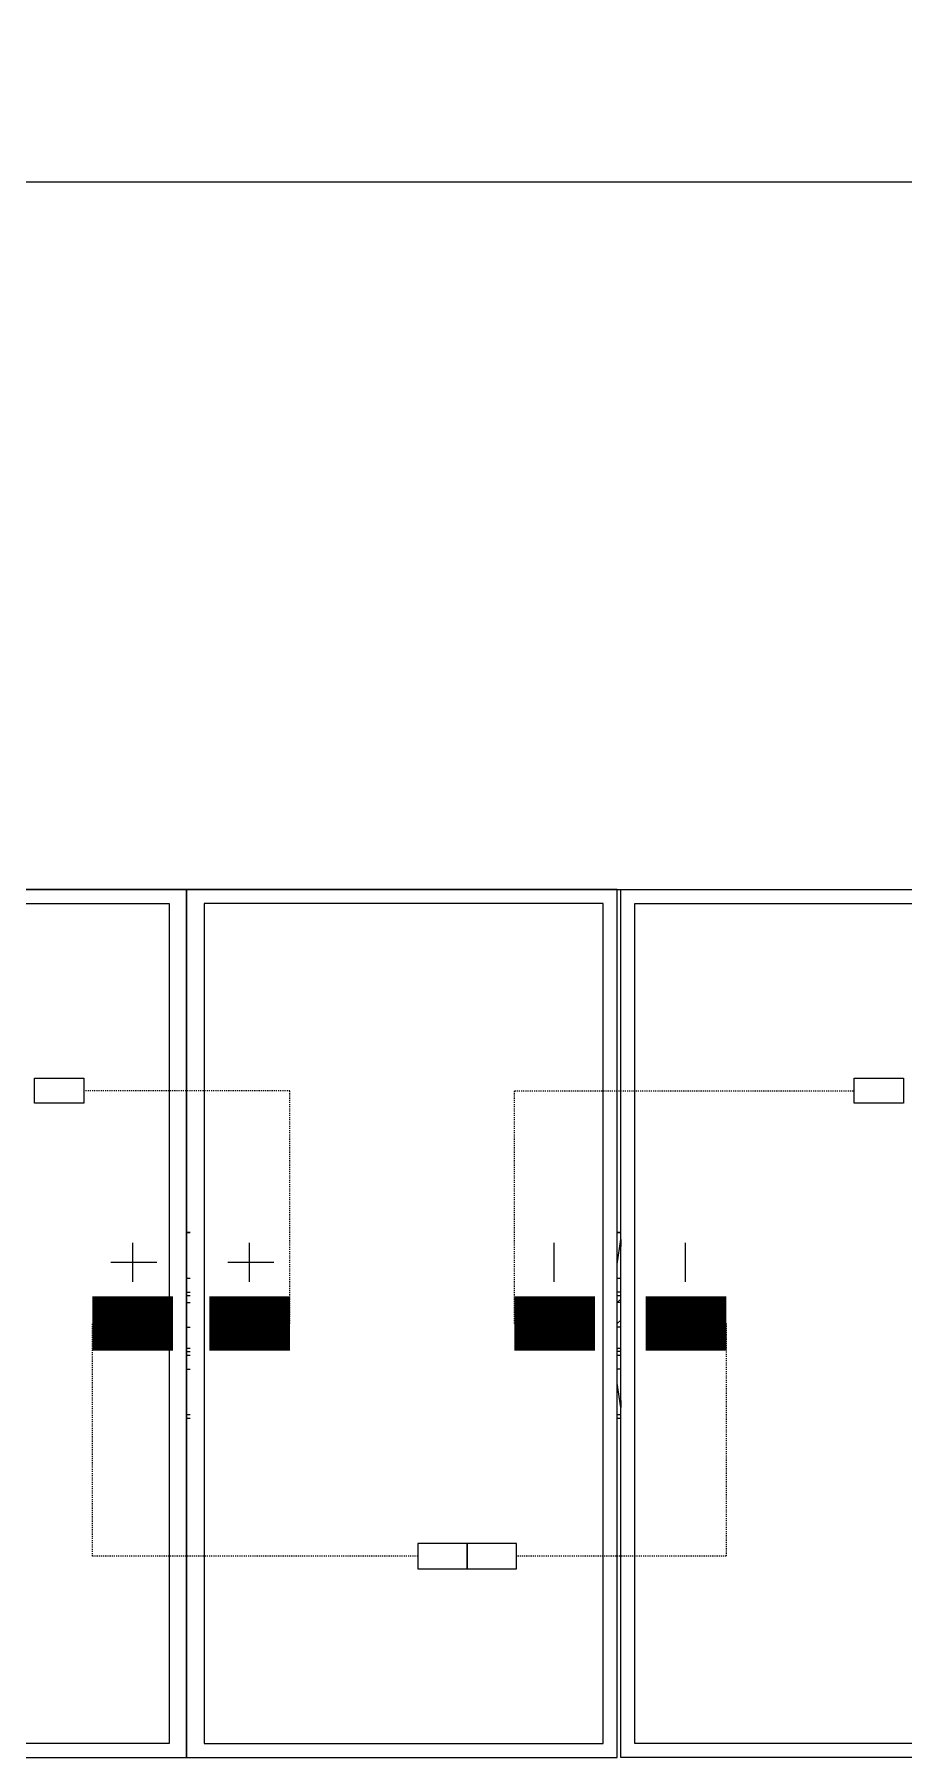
# Model space of a CAD drawing. Header units: feet. Extents: x -9903 to 12307, y -41 to 4121.
# Drawn here: x 4642 to 4722.3, y 1367 to 1526.4 of the extents above; entities that cross this region are included whole.
import ezdxf

# ---------------------------------------------------------------- set-up
doc = ezdxf.new("R2010")
doc.units = ezdxf.units.FT
doc.header["$MEASUREMENT"] = 0
doc.linetypes.add('HIDDEN', pattern=[0.375, 0.25, -0.125])
for name, color, linetype in [('E-HARN-COMP', 8, 'Continuous'), ('E-TRNK-CABL-NEG', 6, 'HIDDEN'), ('E-TRUNK-CABLE-POS', 6, 'HIDDEN'), ('G-ANNO-TEXT', 1, 'Continuous'), ('Polarity-Text', 7, 'Continuous')]:
    doc.layers.add(name, color=color, linetype=linetype)

# ---------------------------------------------------------------- blocks, each defined once
blk = doc.blocks.new('A$C47dfd34d')
at = {"lineweight": 5}
for points in [[(0.92496, 0), (0.92496, 0.41332), (2.16158, 0.41332)], [(1.74993, 0.23499), (1.74993, 0.24666), (1.74993, 0.24332)], [(1.95492, 0.23499), (1.95659, 0.24666), (1.95659, 0.24332)], [(1.74993, 0.22832), (1.7516, 0.22832)], [(1.74993, 0.22166), (1.7516, 0.22166)], [(1.95492, 0.22832), (1.95659, 0.22832)], [(1.95659, 0.22166), (1.95492, 0.22166)], [(1.74993, 0.21999), (1.7516, 0.21999)], [(1.74993, 0.21832), (1.74993, 0.21666), (1.7516, 0.21666)], [(1.95492, 0.21999), (1.95659, 0.21999)], [(1.95659, 0.21666), (1.95492, 0.21666), (1.95659, 0.21832)], [(1.74993, 0.20666), (1.74993, 0.20832)], [(1.95492, 0.20666), (1.95659, 0.20832)], [(1.74993, 0.20499), (1.7516, 0.20499)], [(1.95659, 0.20499), (1.95492, 0.20499)], [(1.74993, 0.19499), (1.7516, 0.19499)], [(1.74993, 0.19333), (1.7516, 0.19333)], [(1.74993, 0.19166), (1.7516, 0.19166)], [(1.95492, 0.19499), (1.95659, 0.19499)], [(1.95659, 0.19333), (1.95492, 0.19333)], [(1.95492, 0.19166), (1.95659, 0.19166)], [(1.74993, 0.18499), (1.7516, 0.18499)], [(1.95659, 0.18499), (1.95492, 0.18499)], [(1.74993, 0.16999), (1.74993, 0.16666), (1.74993, 0.17833)], [(1.95659, 0.16999), (1.95659, 0.16666), (1.95492, 0.17833)], [(1.74993, 0.16666), (1.74993, 0.16666)], [(1.95659, 0.16666), (1.95659, 0.16666)], [(1.74993, 0.16333), (1.7516, 0.16333)], [(1.74993, 0.16166), (1.7516, 0.16166)], [(1.95492, 0.16333), (1.95659, 0.16333)], [(1.95492, 0.16166), (1.95659, 0.16166)]]:
    blk.add_lwpolyline(points, dxfattribs=at)
for points in [[(1.54494, 0.41332), (1.54494, 0), (1.74993, 0), (1.74993, 0.41332)], [(1.95492, 0.41332), (1.74993, 0.41332), (1.74993, 0), (1.95492, 0)], [(1.95659, 0), (1.95659, 0.41332), (2.16158, 0.41332), (2.16158, 0)], [(1.7416, 0.40665), (1.7416, 0.00667), (1.5516, 0.00667), (1.5516, 0.40665)], [(1.75826, 0.00667), (1.94825, 0.00667), (1.94825, 0.40665), (1.75826, 0.40665)], [(1.96325, 0.00667), (1.96325, 0.40665), (2.15491, 0.40665), (2.15491, 0.00667)], [(1.7516, 0.24999), (1.74993, 0.24999)], [(1.95659, 0.24999), (1.95492, 0.24999)]]:
    blk.add_lwpolyline(points, close=True, dxfattribs=at)

msp = doc.modelspace()

# ---------------------------------------------------------------- linework, layer by layer
at = {"layer": 'E-HARN-COMP'}
for points in [[(4646.53, 1429.87), (4646.53, 1427.54), (4641.97, 1427.54), (4641.97, 1429.87)], [(4722.32, 1429.87), (4722.32, 1427.54), (4717.76, 1427.54), (4717.76, 1429.87)], [(4681.97, 1384.47), (4681.97, 1386.8), (4677.41, 1386.8), (4677.41, 1384.47)], [(4686.53, 1384.47), (4686.53, 1386.8), (4681.97, 1386.8), (4681.97, 1384.47)]]:
    msp.add_lwpolyline(points, close=True, dxfattribs=at)
at = {"layer": 'E-HARN-COMP', "const_width": 5}
for points in [[(4647.33, 1407.17), (4654.78, 1407.17)], [(4665.59, 1407.17), (4658.13, 1407.17)], [(4686.35, 1407.17), (4693.81, 1407.17)], [(4705.94, 1407.17), (4698.49, 1407.17)]]:
    msp.add_lwpolyline(points, dxfattribs=at)
at = {"layer": 'E-TRNK-CABL-NEG', "ltscale": 0.1}
for points in [[(4686.36, 1407.17), (4686.36, 1428.7), (4717.77, 1428.7)], [(4705.94, 1407.17), (4705.94, 1385.63), (4686.53, 1385.63)]]:
    msp.add_lwpolyline(points, dxfattribs=at)
at = {"layer": 'E-TRUNK-CABLE-POS', "ltscale": 0.1}
for points in [[(4665.59, 1407.17), (4665.59, 1428.7), (4646.53, 1428.7)], [(4677.41, 1385.63), (4647.33, 1385.63), (4647.33, 1407.17)]]:
    msp.add_lwpolyline(points, dxfattribs=at)
at = {"layer": 'G-ANNO-TEXT', "flags": 128}
msp.add_lwpolyline([(4495.72, 1499.14, -0.298343), (4514.22, 1512.79), (5006.37, 1512.79, 0.298343), (5024.88, 1526.43, 0.298343), (5043.39, 1512.79), (5596.31, 1512.79, -0.298343), (5614.82, 1499.14)], format="xyb", dxfattribs=at)
at = {"layer": 'Polarity-Text'}
for p, q in [((4651.02, 1414.63), (4651.02, 1411.01)), ((4661.82, 1414.63), (4661.82, 1411.01)), ((4690, 1414.63), (4690, 1411.01)), ((4702.14, 1414.63), (4702.14, 1411.01)), ((4653.29, 1412.82), (4649.02, 1412.82)), ((4664.1, 1412.82), (4659.83, 1412.82))]:
    msp.add_line(p, q, dxfattribs=at)

# ---------------------------------------------------------------- block references
at = {"xscale": 194.318304, "yscale": 194.318304, "zscale": 194.318304}
msp.add_blockref('A$C47dfd34d', (4315.98, 1367.01), dxfattribs=at)

doc.saveas('drawing.dxf')
